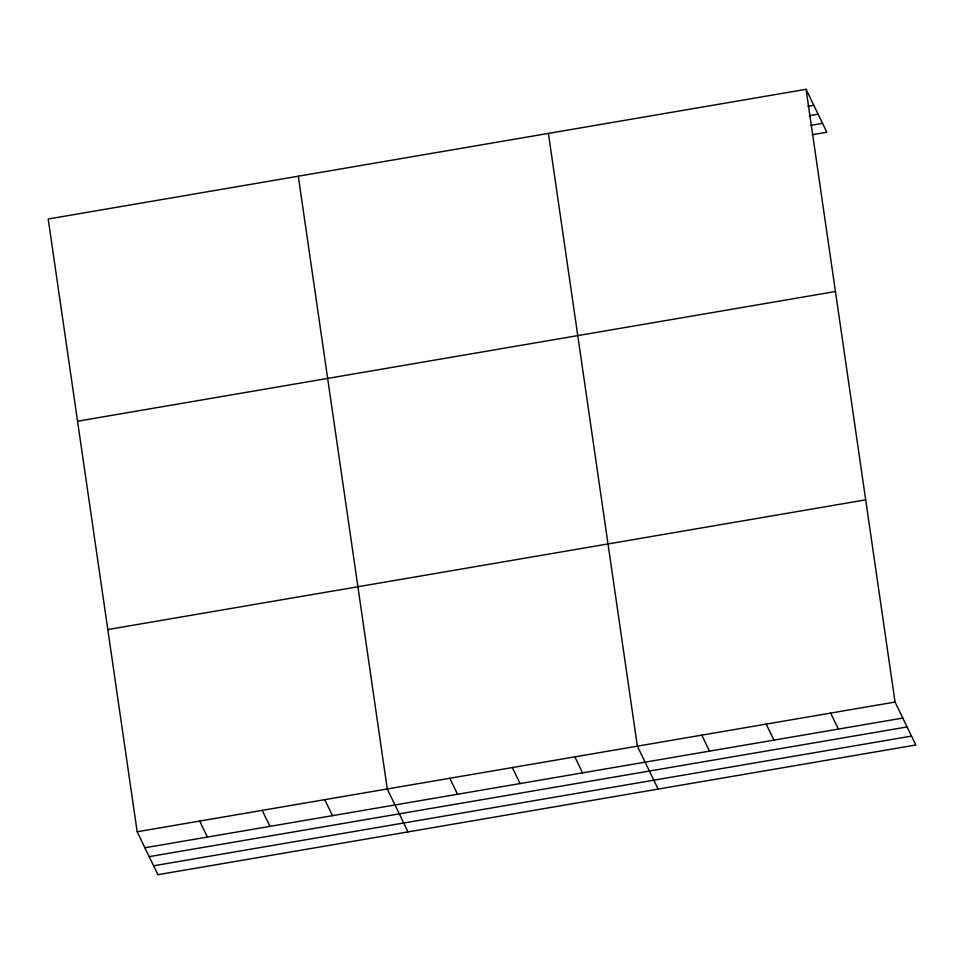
<?xml version="1.0" encoding="UTF-8"?>
<svg xmlns="http://www.w3.org/2000/svg" width="964" height="964" viewBox="0 0 964 964"><rect width="100%" height="100%" fill="white"/><g stroke="black" fill="none" stroke-linecap="round" stroke-linejoin="round"><path stroke-width="1.45" d="M806.085 89.303L48.2 219.009L137.165 831.763L157.915 874.697L915.8 744.991L895.05 702.057L806.085 89.303L826.835 132.237L812.194 134.743M807.965 106.317L813.821 105.317M809.338 115.704L818.123 114.198M810.832 125.356L822.545 123.356M77.554 421.22L835.439 291.514M107.799 629.552L865.696 499.846M137.165 831.763L895.05 702.057M144.901 847.766L902.786 718.06M149.191 856.647L907.076 726.94M153.613 865.805L911.51 736.098M830.631 713.083L838.367 729.085M766.211 724.109L773.947 740.111M701.792 735.134L709.528 751.137M658.123 789.082L637.361 746.16L548.408 133.406M574.845 756.861L582.581 772.863M512.318 767.561L520.054 783.563M449.79 778.261L457.526 794.264M408.013 831.884L387.263 788.962L298.298 176.207M324.735 799.662L332.472 815.664M262.208 810.363L269.944 826.365M199.693 821.063L207.429 837.065"/></g></svg>
